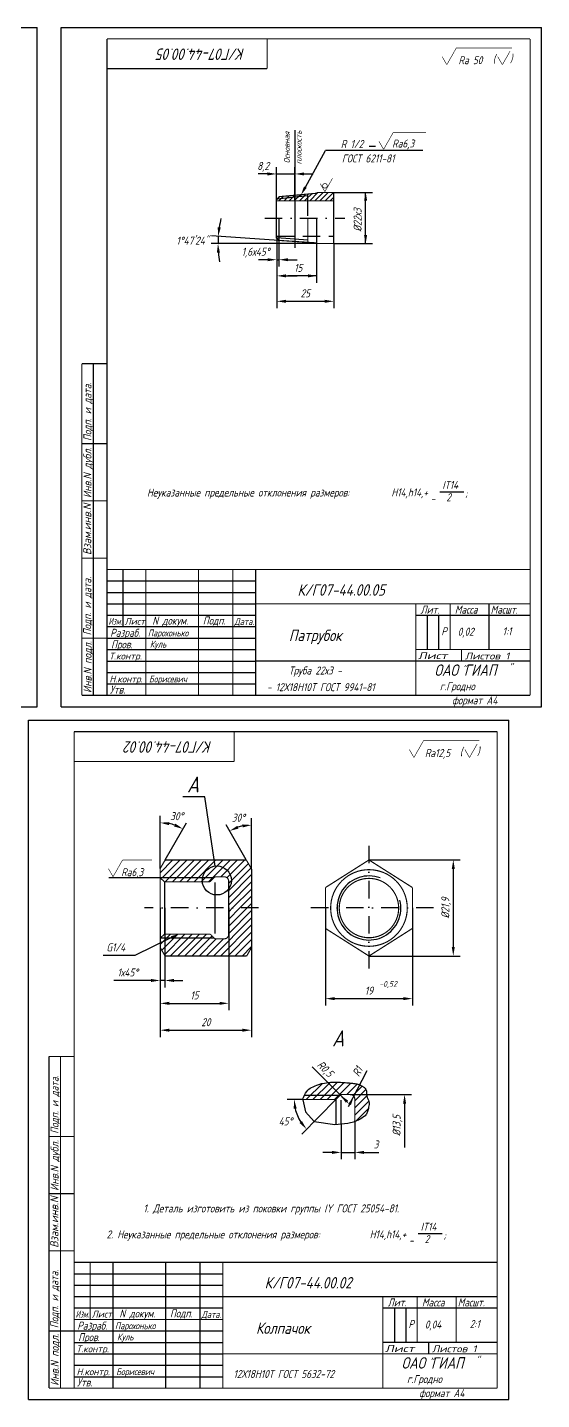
# Model space of a CAD drawing. Extents: x 57 to 1327, y 285 to 885.
# Drawn here: x 1103 to 1327, y 285 to 885 of the extents above; entities that cross this region are included whole.
import ezdxf
from ezdxf.enums import TextEntityAlignment as Align

# ---------------------------------------------------------------- set-up
doc = ezdxf.new("R2010")
doc.units = 0
doc.header["$LTSCALE"] = 0.6
doc.header["$MEASUREMENT"] = 0
doc.linetypes.add('DASHDOT', pattern=[25.4, 12.7, -6.35, 0, -6.35])
doc.linetypes.add('DASHED', pattern=[19.05, 12.7, -6.35])
doc.layers.get('0').update_dxf_attribs({"linetype": 'CONTINUOUS'})
doc.layers.get('DEFPOINTS').update_dxf_attribs({"linetype": 'CONTINUOUS'})
doc.styles.add('ROMANC', font='romanc', dxfattribs={"width": 0.8, "oblique": 15, "height": 3.5})
doc.dimstyles.get("Standard").update_dxf_attribs({"dimtxt": 0.18, "dimasz": 0.18, "dimexe": 0.18, "dimexo": 0.0625, "dimgap": 0.09, "dimtad": 0, "dimtih": 1, "dimtoh": 1, "dimdec": 4, "dimzin": 0, "dimdsep": 46, "dimtxsty": 'Standard', "dimcen": 0.09, "dimadec": 0, "dimazin": 0, "dimtfac": 1, "dimtdec": 4, "dimtofl": 0, "dimtmove": 0, "dimatfit": 3, "dimfxl": 0, "dimtolj": 1, "dimtzin": 0, "dimarcsym": 0})

# ---------------------------------------------------------------- blocks, each defined once
blk = doc.blocks.new('*D14')
at = {"color": 0, "linetype": 'ByBlock'}
for p, q in [((1160.68, 486.84), (1160.68, 465.31)), ((1162.68, 488.59), (1162.68, 465.31)), ((1152.68, 468.31), (1140.46, 468.31)), ((1156.68, 468.31), (1152.68, 468.31)), ((1162.68, 468.31), (1160.68, 468.31)), ((1166.68, 468.31), (1170.68, 468.31))]:
    blk.add_line(p, q, dxfattribs=at)
for points in [[(1156.68, 468.98), (1156.68, 467.65), (1160.68, 468.31)], [(1166.68, 468.98), (1166.68, 467.65), (1162.68, 468.31)]]:
    blk.add_solid(points, dxfattribs=at)
at = {"layer": 'DEFPOINTS', "color": 0, "linetype": 'ByBlock'}
for p in [(1160.68, 486.84), (1162.68, 488.59), (1160.68, 468.31)]:
    blk.add_point(p, dxfattribs=at)
at = {"color": 0, "linetype": 'ByBlock', "style": 'ROMANC', "oblique": 15, "width": 0.8}
blk.add_text('1х45%%D', height=3.5, dxfattribs=at).set_placement((1146.52, 471.81), align=Align.MIDDLE_CENTER)
blk = doc.blocks.new('*D15')
at = {"color": 0, "linetype": 'ByBlock'}
for p, q in [((1160.68, 517.2), (1160.68, 540.27)), ((1162.87, 521), (1172.22, 537.18))]:
    blk.add_line(p, q, dxfattribs=at)
blk.add_arc((1160.68, 517.2), 20.07, 71.4379, 78.5621, dxfattribs=at)
for points in [[(1164.59, 536.21), (1164.73, 537.54), (1160.68, 537.27)], [(1167.34, 536.84), (1166.79, 535.62), (1170.72, 534.58)]]:
    blk.add_solid(points, dxfattribs=at)
at = {"layer": 'DEFPOINTS', "color": 0, "linetype": 'ByBlock'}
for p in [(1165.63, 536.65), (1160.68, 517.2), (1160.68, 517.2), (1162.87, 521), (1160.68, 482.77)]:
    blk.add_point(p, dxfattribs=at)
at = {"color": 0, "linetype": 'ByBlock', "style": 'ROMANC', "oblique": 15, "width": 0.8}
blk.add_text('30%%D', height=3.5, dxfattribs=at).set_placement((1167.96, 540.14), align=Align.MIDDLE_CENTER)
blk = doc.blocks.new('*D16')
at = {"color": 0, "linetype": 'ByBlock'}
for p, q in [((1239.79, 405.64), (1239.79, 390.13)), ((1245.82, 406.69), (1245.82, 390.13)), ((1235.79, 393.13), (1231.79, 393.13)), ((1239.79, 393.13), (1245.82, 393.13)), ((1249.82, 393.13), (1253.82, 393.13)), ((1253.82, 393.13), (1256.28, 393.13))]:
    blk.add_line(p, q, dxfattribs=at)
for points in [[(1235.79, 393.8), (1235.79, 392.47), (1239.79, 393.13)], [(1249.82, 393.8), (1249.82, 392.47), (1245.82, 393.13)]]:
    blk.add_solid(points, dxfattribs=at)
at = {"layer": 'DEFPOINTS', "color": 0, "linetype": 'ByBlock'}
for p in [(1239.79, 405.64), (1245.82, 406.69), (1245.82, 393.13)]:
    blk.add_point(p, dxfattribs=at)
at = {"color": 0, "linetype": 'ByBlock', "style": 'ROMANC', "oblique": 15, "width": 0.8}
blk.add_text('3', height=3.5, dxfattribs=at).set_placement((1255.1, 396.63), align=Align.MIDDLE_CENTER)
blk = doc.blocks.new('*D17')
at = {"color": 0, "linetype": 'ByBlock'}
for p, q in [((1222.98, 416.26), (1216.3, 416.26)), ((1237.57, 416.26), (1222.59, 401.17))]:
    blk.add_line(p, q, dxfattribs=at)
blk.add_arc((1237.57, 416.26), 18.27, 192.57037, 212.63638, dxfattribs=at)
for points in [[(1219.08, 412.21), (1220.4, 412.36), (1219.3, 416.26)], [(1222.71, 406.83), (1221.67, 405.99), (1224.7, 403.3)]]:
    blk.add_solid(points, dxfattribs=at)
at = {"layer": 'DEFPOINTS', "color": 0, "linetype": 'ByBlock'}
for p in [(1222.98, 416.26), (1237.57, 416.26), (1237.57, 416.26), (1239.49, 418.19), (1219.88, 411.72)]:
    blk.add_point(p, dxfattribs=at)
at = {"color": 0, "linetype": 'ByBlock', "style": 'ROMANC', "oblique": 15, "width": 0.8}
blk.add_text('45%%D', height=3.5, dxfattribs=at).set_placement((1215.51, 406.72), align=Align.MIDDLE_CENTER)
blk = doc.blocks.new('*D18')
at = {"color": 0, "linetype": 'ByBlock'}
for p, q in [((1160.68, 500), (1160.68, 443.57)), ((1200.68, 500), (1200.68, 443.57)), ((1164.68, 446.57), (1196.68, 446.57))]:
    blk.add_line(p, q, dxfattribs=at)
for points in [[(1164.68, 447.24), (1164.68, 445.9), (1160.68, 446.57)], [(1196.68, 447.24), (1196.68, 445.9), (1200.68, 446.57)]]:
    blk.add_solid(points, dxfattribs=at)
at = {"layer": 'DEFPOINTS', "color": 0, "linetype": 'ByBlock'}
for p in [(1160.68, 500), (1200.68, 500), (1200.68, 446.57)]:
    blk.add_point(p, dxfattribs=at)
at = {"color": 0, "linetype": 'ByBlock', "style": 'ROMANC', "oblique": 15, "width": 0.8}
blk.add_text('20', height=3.5, dxfattribs=at).set_placement((1180.68, 450.07), align=Align.MIDDLE_CENTER)
blk = doc.blocks.new('*D19')
at = {"color": 0, "linetype": 'ByBlock'}
for p, q in [((1190.67, 500), (1190.67, 455.31)), ((1160.68, 482.77), (1160.68, 455.31)), ((1164.68, 458.31), (1186.67, 458.31))]:
    blk.add_line(p, q, dxfattribs=at)
for points in [[(1164.68, 458.98), (1164.68, 457.65), (1160.68, 458.31)], [(1186.67, 458.98), (1186.67, 457.65), (1190.67, 458.31)]]:
    blk.add_solid(points, dxfattribs=at)
at = {"layer": 'DEFPOINTS', "color": 0, "linetype": 'ByBlock'}
for p in [(1190.67, 500), (1160.68, 482.77), (1190.67, 458.31)]:
    blk.add_point(p, dxfattribs=at)
at = {"color": 0, "linetype": 'ByBlock', "style": 'ROMANC', "oblique": 15, "width": 0.8}
blk.add_text('15', height=3.5, dxfattribs=at).set_placement((1175.68, 461.81), align=Align.MIDDLE_CENTER)
blk = doc.blocks.new('*D20')
at = {"color": 0, "linetype": 'ByBlock'}
for p, q in [((1211.71, 792.94), (1211.71, 762.25)), ((1236.61, 790.52), (1236.61, 762.25)), ((1215.71, 765.25), (1232.61, 765.25))]:
    blk.add_line(p, q, dxfattribs=at)
for points in [[(1215.71, 765.92), (1215.71, 764.58), (1211.71, 765.25)], [(1232.61, 765.92), (1232.61, 764.58), (1236.61, 765.25)]]:
    blk.add_solid(points, dxfattribs=at)
at = {"layer": 'DEFPOINTS', "color": 0, "linetype": 'ByBlock'}
for p in [(1211.71, 792.94), (1236.61, 790.52), (1236.61, 765.25)]:
    blk.add_point(p, dxfattribs=at)
at = {"color": 0, "linetype": 'ByBlock', "style": 'ROMANC', "oblique": 15, "width": 0.8}
blk.add_text('25', height=3.5, dxfattribs=at).set_placement((1224.16, 768.75), align=Align.MIDDLE_CENTER)
blk = doc.blocks.new('*D21')
at = {"color": 0, "linetype": 'ByBlock'}
for p, q in [((1212.63, 791.87), (1183.09, 793.81)), ((1229.11, 790.49), (1182.99, 790.49))]:
    blk.add_line(p, q, dxfattribs=at)
for start, end in [(166.63289, 171.43961), (176.24634, 180), (184.80673, 189.61345)]:
    blk.add_arc((1233.68, 790.49), 47.69, start, end, dxfattribs=at)
for points in [[(1187.18, 797.52), (1185.85, 797.66), (1186.09, 793.61)], [(1185.49, 786.47), (1186.82, 786.52), (1185.99, 790.49)]]:
    blk.add_solid(points, dxfattribs=at)
at = {"layer": 'DEFPOINTS', "color": 0, "linetype": 'ByBlock'}
for p in [(1212.63, 791.87), (1186, 791.76), (1229.11, 790.79), (1229.11, 790.49), (1236.61, 790.49)]:
    blk.add_point(p, dxfattribs=at)
at = {"color": 0, "linetype": 'ByBlock', "style": 'ROMANC', "oblique": 15, "width": 0.8}
blk.add_text('1%%d47\'24"', height=3.5, dxfattribs=at).set_placement((1174.84, 791.76), align=Align.MIDDLE_CENTER)

msp = doc.modelspace()

# ---------------------------------------------------------------- linework, layer by layer
for p, q in [((896.97803, 884.98342), (1106.97803, 884.98342)), ((1106.97803, 587.98342), (1106.97803, 884.98342)), ((1117.46803, 884.98342), (1327.46803, 884.98342)), ((1117.46803, 587.98342), (1117.46803, 884.98342)), ((1327.46803, 587.98342), (1327.46803, 884.98342)), ((1219.592, 840.036), (1219.592, 788.646)), ((1224.18401, 815.16464), (1233.02151, 831.129)), ((1275.587, 831.129), (1233.02151, 831.129)), ((1252.133, 833.124), (1254.849, 833.124)), ((1212.67525, 810.99177), (1211.607, 809.65646)), ((1225.23115, 811.38072), (1211.7918, 809.88745)), ((1223.22146, 811.15742), (1211.7918, 809.88745)), ((1212.67525, 810.99177), (1211.7918, 809.88745)), ((1212.701, 810.99463), (1212.67525, 810.99177)), ((1225.23115, 802.679), (1225.23115, 812.1366)), ((1236.607, 790.49), (1236.607, 812.79)), ((1211.607, 793.05232), (1211.607, 809.65646)), ((1212.63299, 791.87082), (1211.607, 793.05232)), ((1225.23115, 791.98581), (1211.70574, 792.93862)), ((1229.107, 790.49), (1229.107, 773.375)), ((1283.03624, 682.01541), (1293.52751, 682.01541)), ((1277.46803, 627.98342), (1277.46803, 612.98342)), ((1282.46803, 627.98342), (1282.46803, 612.98342)), ((896.97803, 587.98342), (1106.97803, 587.98342)), ((1117.46803, 587.98342), (1327.46803, 587.98342)), ((1103.09203, 285.08242), (1103.09203, 582.08242)), ((1103.09203, 582.08242), (1313.09203, 582.08242)), ((1313.09203, 285.08242), (1313.09203, 582.08242)), ((1180.175, 548.608), (1170.633, 548.608)), ((1184.695, 518.243), (1180.175, 548.608)), ((1160.68, 513.157), (1138.282, 513.157)), ((1184.1885, 513.157), (1160.68, 513.157)), ((1162.68, 500), (1162.68, 488.585)), ((1165.6446, 487.03287), (1149.577, 479.176)), ((1184.33147, 486.843), (1160.68, 486.843)), ((1149.577, 479.176), (1135.773, 479.176)), ((1239.3025, 418.003), (1223.69841, 418.003)), ((1273.55224, 357.65541), (1284.04351, 357.65541)), ((1263.09203, 325.08242), (1263.09203, 310.08242)), ((1268.09203, 325.08242), (1268.09203, 310.08242)), ((1103.09203, 285.08242), (1313.09203, 285.08242))]:
    msp.add_line(p, q)
at = {"color": 0, "linetype": 'ByBlock'}
for p, q in [((1211.607, 809.65646), (1211.607, 823.931)), ((1219.592, 809.42745), (1219.592, 823.931)), ((1207.607, 820.931), (1203.607, 820.931)), ((1211.607, 820.931), (1219.592, 820.931)), ((1223.592, 820.931), (1227.592, 820.931)), ((1236.607, 812.79), (1253.526, 812.79)), ((1250.526, 790.49), (1250.526, 812.79)), ((1211.70574, 792.93862), (1211.70574, 780.428)), ((1211.70574, 792.93862), (1211.70574, 773.37)), ((1212.63299, 791.87082), (1212.63299, 780.428)), ((1236.607, 790.49), (1253.526, 790.49)), ((1207.70574, 783.428), (1203.70574, 783.428)), ((1211.70574, 783.428), (1212.63299, 783.428)), ((1216.63299, 783.428), (1220.63299, 783.428)), ((1215.70574, 776.37), (1220.553, 776.37)), ((1229.107, 776.37), (1216.553, 776.37)), ((1198.3706, 521), (1189.54119, 536.29299)), ((1200.68, 517), (1200.68, 539.27762)), ((1251.996, 521), (1291.875, 521)), ((1288.875, 517), (1288.875, 483)), ((1232.996, 500), (1232.996, 457.364)), ((1270.996, 500), (1270.996, 457.364)), ((1251.996, 479), (1291.875, 479)), ((1236.996, 460.364), (1266.996, 460.364)), ((1233.81545, 423.83096), (1227.11786, 430.48038)), ((1249.02906, 424.75755), (1251.15577, 428.87901)), ((1242.70909, 415.00126), (1233.81545, 423.83096)), ((1243.07362, 413.2162), (1249.02906, 424.75755)), ((1242.33129, 415.37635), (1240.20233, 417.49)), ((1243.52635, 414.09358), (1244.44347, 415.87091)), ((1243.786, 418.49), (1270.566, 418.49)), ((1267.566, 414.49), (1267.566, 395.346))]:
    msp.add_line(p, q, dxfattribs=at)
at = {"color": 0}
for p, q in [((1212.62036, 809.191), (1213.50744, 810.07808)), ((1213.50744, 810.07808), (1214.59629, 811.16693)), ((1214.86543, 809.191), (1216.03314, 810.35871)), ((1216.03314, 810.35871), (1217.06659, 811.39217)), ((1217.11049, 809.191), (1218.55884, 810.63935)), ((1218.55884, 810.63935), (1219.5369, 811.61741)), ((1219.35555, 809.191), (1221.08453, 810.91998)), ((1221.08453, 810.91998), (1222.0072, 811.84265)), ((1221.60062, 809.191), (1223.61023, 811.20061)), ((1223.61023, 811.20061), (1224.1417, 811.73208)), ((1223.84568, 809.191), (1224.553, 809.89832)), ((1224.553, 809.89832), (1226.94781, 812.29313)), ((1226.09075, 809.191), (1229.68975, 812.79)), ((1228.33581, 809.191), (1231.93481, 812.79)), ((1230.58087, 809.191), (1234.17987, 812.79)), ((1232.82594, 809.191), (1236.42494, 812.79)), ((1235.071, 809.191), (1236.607, 810.727)), ((1211.88128, 792.73647), (1212.05857, 792.91376)), ((1236.57558, 790.49), (1236.607, 790.52142)), ((1160.68, 515.43413), (1166.24587, 521)), ((1161.54596, 513.157), (1169.38896, 521)), ((1162.55858, 520.4558), (1163.10278, 521)), ((1162.94705, 511.415), (1172.53205, 521)), ((1166.09014, 511.415), (1175.67514, 521)), ((1169.23323, 511.415), (1178.81823, 521)), ((1172.37632, 511.415), (1181.96132, 521)), ((1175.51941, 511.415), (1185.10441, 521)), ((1178.6625, 511.415), (1188.2475, 521)), ((1181.80559, 511.415), (1191.39059, 521)), ((1187.17768, 513.644), (1194.53368, 521)), ((1189.89965, 513.22288), (1197.67677, 521)), ((1190.672, 510.85214), (1199.26709, 519.44723)), ((1190.672, 507.70905), (1200.32147, 517.35853)), ((1190.672, 504.56596), (1200.68, 514.57396)), ((1190.672, 501.42287), (1200.68, 511.43087)), ((1192.39222, 500), (1200.68, 508.28778)), ((1195.53531, 500), (1200.68, 505.14469)), ((1190.672, 495.13669), (1195.53531, 500)), ((1190.672, 491.99361), (1198.67839, 500)), ((1190.672, 498.27978), (1192.39222, 500)), ((1190.672, 488.85052), (1200.68, 498.85852)), ((1198.67839, 500), (1200.68, 502.00161)), ((1183.96457, 479), (1200.68, 495.71543)), ((1187.10766, 479), (1200.68, 492.57234)), ((1160.68, 484.00323), (1165.26177, 488.585)), ((1161.37832, 481.55847), (1168.40486, 488.585)), ((1162.52877, 479.56583), (1171.54795, 488.585)), ((1165.10604, 479), (1174.69104, 488.585)), ((1168.24913, 479), (1177.83413, 488.585)), ((1171.39222, 479), (1180.97722, 488.585)), ((1174.58522, 479), (1183.38327, 487.79806)), ((1177.67839, 479), (1185.17839, 486.5)), ((1180.82148, 479), (1188.32148, 486.5)), ((1190.25075, 479), (1200.68, 489.42925)), ((1193.39384, 479), (1200.68, 486.28616)), ((1196.53693, 479), (1200.68, 483.14307)), ((1224.74832, 416.443), (1231.61156, 423.30624)), ((1227.49032, 416.261), (1234.99714, 423.76783)), ((1230.63341, 416.261), (1238.20406, 423.83165)), ((1233.7765, 416.261), (1241.19317, 423.67767)), ((1236.91959, 416.261), (1244.08551, 423.42692)), ((1242.29168, 418.49), (1246.83597, 423.03429)), ((1245.01365, 418.06888), (1249.07448, 422.12971)), ((1245.786, 415.69814), (1250.67732, 420.58946)), ((1245.786, 412.55505), (1251.04136, 417.81041)), ((1245.786, 409.41196), (1251.948, 415.57397)), ((1246.39349, 406.87637), (1251.69993, 412.1828))]:
    msp.add_line(p, q, dxfattribs=at)
at = {"linetype": 'DASHDOT'}
for p, q in [((1206.486, 801.64), (1241.404, 801.64)), ((1251.996, 527.165), (1251.996, 469.744)), ((1203.71, 500), (1153.828, 500)), ((1280.258, 500), (1224.211, 500))]:
    msp.add_line(p, q, dxfattribs=at)
at = {"linetype": 'DASHED'}
msp.add_line((1211.607, 793.69), (1236.607, 793.69), dxfattribs=at)
at = {"linetype": 'Continuous'}
for p, q in [((1137.46803, 642.98342), (1202.46803, 642.98342)), ((1137.46803, 637.98342), (1202.46803, 637.98342)), ((1137.46803, 632.98342), (1202.46803, 632.98342)), ((1137.46803, 617.98342), (1202.46803, 617.98342)), ((1137.46803, 612.98342), (1202.46803, 612.98342)), ((1137.46803, 607.98342), (1202.46803, 607.98342)), ((1137.46803, 602.98342), (1202.46803, 602.98342)), ((1137.46803, 597.98342), (1202.46803, 597.98342)), ((1123.09203, 340.08242), (1188.09203, 340.08242)), ((1123.09203, 335.08242), (1188.09203, 335.08242)), ((1123.09203, 330.08242), (1188.09203, 330.08242)), ((1123.09203, 315.08242), (1188.09203, 315.08242)), ((1123.09203, 310.08242), (1188.09203, 310.08242)), ((1123.09203, 305.08242), (1188.09203, 305.08242)), ((1123.09203, 300.08242), (1188.09203, 300.08242)), ((1123.09203, 295.08242), (1188.09203, 295.08242))]:
    msp.add_line(p, q, dxfattribs=at)
for points, const_width in [([(1137.46803, 879.98342), (1322.46803, 879.98342)], 0.5), ([(1137.46803, 592.98342), (1137.46803, 879.98342)], 0.5), ([(1207.44898, 866.98342), (1207.44898, 879.98342)], 0.5), ([(1286.04073, 868.69543), (1290.20628, 876.035)], 0.25), ([(1290.20628, 876.035), (1314.567, 876.035)], 0.3), ([(1322.46803, 592.98342), (1322.46803, 879.98342)], 0.5), ([(1284.0071, 872.19543), (1286.04073, 868.69543)], 0.25), ([(1308.3041, 872.19543), (1310.33773, 868.69543)], 0.25), ([(1310.33773, 868.69543), (1313.67695, 874.57903)], 0.25), ([(1137.44898, 866.98342), (1207.44898, 866.98342)], 0.5), ([(1256.3711, 835.17543), (1258.40473, 831.67543)], 0.25), ([(1258.40473, 831.67543), (1262.57028, 839.015)], 0.25), ([(1262.57028, 839.015), (1276.98627, 839.015)], 0.3), ([(1230.6991, 816.67243), (1232.73273, 813.17243)], 0.25), ([(1232.73273, 813.17243), (1236.07195, 819.05603)], 0.25), ([(1212.67525, 810.99177), (1211.607, 809.65646)], 0.5), ([(1211.607, 793.05232), (1211.607, 809.65646)], 0.5), ([(1212.67525, 810.99177), (1229.107, 812.49)], 0.5), ([(1229.107, 812.79), (1236.607, 812.79)], 0.5), ([(1229.107, 812.49), (1229.107, 812.79)], 0.5), ([(1236.607, 790.49), (1236.607, 812.79)], 0.5), ([(1211.607, 809.191), (1236.607, 809.191)], 0.5), ([(1212.63299, 791.87082), (1212.63299, 801.64)], 0.5), ([(1225.23115, 791.04429), (1225.23115, 801.633)], 0.5), ([(1229.107, 790.49), (1229.107, 801.64)], 0.5), ([(1212.63299, 791.87082), (1211.607, 793.05232)], 0.5), ([(1212.63299, 791.87082), (1229.107, 790.79)], 0.5), ([(1229.107, 790.49), (1229.107, 790.79)], 0.5), ([(1229.107, 790.49), (1236.607, 790.49)], 0.5), ([(1126.46803, 592.98342), (1126.46803, 737.98342)], 0.5), ([(1126.46803, 737.98342), (1137.46803, 737.98342)], 0.5), ([(1131.46803, 592.98342), (1131.46803, 737.98342)], 0.5), ([(1126.46803, 702.98342), (1137.46803, 702.98342)], 0.5), ([(1126.46803, 677.98342), (1137.46803, 677.98342)], 0.5), ([(1126.46803, 652.98342), (1137.46803, 652.98342)], 0.5), ([(1137.46803, 647.98342), (1137.46803, 592.98342)], 0.5), ([(1144.46803, 647.98342), (1144.46803, 622.98342)], 0.5), ([(1154.46803, 647.98342), (1154.46803, 592.98342)], 0.5), ([(1177.46803, 647.98342), (1177.46803, 592.98342)], 0.5), ([(1192.46803, 647.98342), (1192.46803, 592.98342)], 0.5), ([(1202.46803, 647.98342), (1202.46803, 592.98342)], 0.5), ([(1272.46803, 632.98342), (1272.46803, 592.98342)], 0.5), ([(1287.46803, 632.98342), (1287.46803, 612.98342)], 0.5), ([(1304.46803, 632.98342), (1304.46803, 612.98342)], 0.5), ([(1126.46803, 617.98342), (1137.46803, 617.98342)], 0.5), ([(1292.46803, 612.98342), (1292.46803, 607.98342)], 0.5), ([(1202.46803, 607.98342), (1322.46803, 607.98342)], 0.5), ([(1126.46803, 592.98342), (1322.46803, 592.98342)], 0.5), ([(1137.46803, 592.98342), (1322.46803, 592.98342)], 0.5), ([(1123.09203, 290.08242), (1123.09203, 577.08242)], 0.5), ([(1123.09203, 577.08242), (1308.09203, 577.08242)], 0.5), ([(1193.07298, 564.08242), (1193.07298, 577.08242)], 0.5), ([(1308.09203, 290.08242), (1308.09203, 577.08242)], 0.5), ([(1271.66473, 565.79443), (1275.83028, 573.134)], 0.25), ([(1275.83028, 573.134), (1300.191, 573.134)], 0.3), ([(1295.96173, 565.79443), (1299.30095, 571.67803)], 0.25), ([(1123.07298, 564.08242), (1193.07298, 564.08242)], 0.5), ([(1269.6311, 569.29443), (1271.66473, 565.79443)], 0.25), ([(1293.9281, 569.29443), (1295.96173, 565.79443)], 0.25), ([(1138.0771, 517.17543), (1140.11073, 513.67543)], 0.25), ([(1140.11073, 513.67543), (1144.27628, 521.015)], 0.25), ([(1144.27628, 521.015), (1157.17904, 521.015)], 0.3), ([(1160.68, 517.202), (1162.87278, 521)], 0.5), ([(1160.68, 517.202), (1160.68, 482.768)], 0.5), ([(1198.3706, 521), (1162.87278, 521)], 0.5), ([(1200.68, 517), (1198.3706, 521)], 0.5), ([(1200.68, 517), (1200.68, 482.75682)], 0.5), ([(1232.996, 508.94427), (1251.996, 521)], 0.5), ([(1251.996, 521), (1270.996, 508.94427)], 0.5), ([(1162.68, 511.415), (1160.68, 513.157)], 0.5), ([(1162.68, 488.585), (1162.68, 511.415)], 0.5), ([(1182.45903, 511.415), (1162.68, 511.415)], 0.5), ([(1184.37868, 513.34855), (1182.45903, 511.415)], 0.5), ([(1184.672, 500), (1184.672, 511.239)], 0.5), ([(1190.672, 488.5), (1190.672, 511.644)], 0.5), ([(1232.996, 508.94427), (1232.996, 491.05573)], 0.5), ([(1270.996, 508.94427), (1270.996, 491.05573)], 0.5), ([(1184.672, 499.964), (1184.672, 488.725)], 0.5), ([(1162.68, 488.585), (1160.68, 486.843)], 0.5), ([(1182.60199, 488.585), (1162.68, 488.585)], 0.5), ([(1184.37868, 486.79545), (1182.601, 488.586)], 0.5), ([(1232.996, 491.05573), (1251.996, 479)], 0.5), ([(1251.996, 479), (1270.996, 491.05573)], 0.5), ([(1160.68, 482.768), (1162.85546, 479)], 0.5), ([(1200.68, 482.75682), (1198.511, 479)], 0.5), ([(1198.511, 479), (1162.85546, 479)], 0.5), ([(1112.09203, 290.08242), (1112.09203, 435.08242)], 0.5), ([(1112.09203, 435.08242), (1123.09203, 435.08242)], 0.5), ([(1117.09203, 290.08242), (1117.09203, 435.08242)], 0.5), ([(1237.57303, 416.261), (1222.98385, 416.261)], 0.5), ([(1239.49268, 418.19455), (1237.57303, 416.261)], 0.5), ([(1237.57303, 416.261), (1237.57303, 405.43606)], 0.5), ([(1239.786, 405.64167), (1239.786, 416.085)], 0.5), ([(1245.822, 416.486), (1245.822, 406.69423)], 0.5), ([(1112.09203, 400.08242), (1123.09203, 400.08242)], 0.5), ([(1112.09203, 375.08242), (1123.09203, 375.08242)], 0.5), ([(1112.09203, 350.08242), (1123.09203, 350.08242)], 0.5), ([(1123.09203, 345.08242), (1123.09203, 290.08242)], 0.5), ([(1130.09203, 345.08242), (1130.09203, 320.08242)], 0.5), ([(1140.09203, 345.08242), (1140.09203, 290.08242)], 0.5), ([(1163.09203, 345.08242), (1163.09203, 290.08242)], 0.5), ([(1178.09203, 345.08242), (1178.09203, 290.08242)], 0.5), ([(1188.09203, 345.08242), (1188.09203, 290.08242)], 0.5), ([(1258.09203, 330.08242), (1258.09203, 290.08242)], 0.5), ([(1273.09203, 330.08242), (1273.09203, 310.08242)], 0.5), ([(1290.09203, 330.08242), (1290.09203, 310.08242)], 0.5), ([(1112.09203, 315.08242), (1123.09203, 315.08242)], 0.5), ([(1278.09203, 310.08242), (1278.09203, 305.08242)], 0.5), ([(1188.09203, 305.08242), (1308.09203, 305.08242)], 0.5), ([(1112.09203, 290.08242), (1308.09203, 290.08242)], 0.5), ([(1123.09203, 290.08242), (1308.09203, 290.08242)], 0.5)]:
    msp.add_lwpolyline(points, dxfattribs=dict(const_width=const_width))
for points, const_width in [([(1231.72976, 815.763, -0.969814228), (1233.75224, 815.763, -0.969814228)], 0.3), ([(1231.72976, 815.763, 0.969814228), (1233.75224, 815.763, 0.969814228)], 0.3), ([(1235.23989, 500, -1), (1268.75211, 500, -1)], 0.5), ([(1185.08833, 513.644, 0.199850317), (1184.37868, 513.34855, 0.199850317)], 0.5), ([(1190.672, 511.644, 0.414213562), (1188.672, 513.644, 0.414213562)], 0.5), ([(1238.996, 499.95, -1), (1264.996, 499.95, -1)], 0.5), ([(1235.23989, 500, 1), (1268.75211, 500, 1)], 0.5), ([(1238.996, 500, 1), (1264.996, 500, 1)], 0.5), ([(1184.37868, 486.79545, 0.199850317), (1185.08833, 486.5, 0.199850317)], 0.5), ([(1188.672, 486.5, 0.414213562), (1190.672, 488.5, 0.414213562)], 0.5), ([(1240.20233, 418.49, 0.199850317), (1239.49268, 418.19455, 0.199850317)], 0.5), ([(1245.786, 416.49, 0.414213562), (1243.786, 418.49, 0.414213562)], 0.5)]:
    msp.add_lwpolyline(points, format="xyb", dxfattribs=dict(const_width=const_width))
at = {"color": 0, "linetype": 'ByBlock', "const_width": 0.25}
msp.add_lwpolyline([(1229.107, 790.49), (1231.3865, 790.49)], dxfattribs=at)
at = {"linetype": 'Continuous', "const_width": 0.5}
for points in [[(1137.46803, 647.98342), (1322.46803, 647.98342)], [(1202.46803, 632.98342), (1322.46803, 632.98342)], [(1137.46803, 627.98342), (1202.46803, 627.98342)], [(1272.46803, 627.98342), (1322.46803, 627.98342)], [(1137.46803, 622.98342), (1202.46803, 622.98342)], [(1272.46803, 612.98342), (1322.46803, 612.98342)], [(1188.672, 513.644), (1185.08833, 513.644)], [(1188.672, 486.5), (1185.08833, 486.5)], [(1243.786, 418.49), (1240.20233, 418.49)], [(1123.09203, 345.08242), (1308.09203, 345.08242)], [(1188.09203, 330.08242), (1308.09203, 330.08242)], [(1123.09203, 325.08242), (1188.09203, 325.08242)], [(1258.09203, 325.08242), (1308.09203, 325.08242)], [(1123.09203, 320.08242), (1188.09203, 320.08242)], [(1258.09203, 310.08242), (1308.09203, 310.08242)]]:
    msp.add_lwpolyline(points, dxfattribs=at)
for points in [[(1190.672, 500), (1190.672, 488.5)], [(1223.077, 416.09), (1224.266, 410.939), (1227.967, 406.712), (1237.088, 405.391), (1242.771, 405.919), (1245.811, 406.712)]]:
    msp.add_lwpolyline(points)
msp.add_lwpolyline([(1222.98385, 416.261, -0.080695183), (1224.7989, 419.79673, -0.120858079), (1226.83, 421.49, -0.023468203), (1230.06753, 422.88737, -0.049802331), (1231.676, 423.317, -0.014178826), (1235.22127, 423.7918, -0.030439653), (1236.887, 423.865, -0.008242424), (1239.47863, 423.77833, -0.007371427), (1242.372, 423.591, -0.009021935), (1244.29587, 423.40294, -0.008612482), (1246.303, 423.135, -0.057639457), (1247.93663, 422.69151, -0.054943655), (1249.503, 421.856, -0.075781574), (1250.39441, 421.02379, -0.090545629), (1250.874, 420.12, -0.10658002), (1250.97745, 419.03324, 0.089782497), (1251.057, 417.744, 0.077022711), (1251.57175, 416.50742, -0.092273788), (1251.971, 415.46, -0.070040173), (1252.0247, 414.12791, -0.0394449), (1251.606, 411.806, -0.030954022), (1251.08598, 410.2323, -0.063316064), (1250.691, 409.522, -0.08015383), (1250.06953, 408.91104, -0.026532744), (1247.857, 407.512, -0.03594255), (1246.87868, 407.05269, -0.026396779), (1245.48, 406.598)], format="xyb")
msp.add_circle((1185.488, 512.043), 6.34883)
at = {"color": 0, "linetype": 'ByBlock'}
msp.add_arc((1200.68, 517), 19.27762, 101.90998938, 108.09001062, dxfattribs=at)
msp.add_arc((1251.996, 500), 14, 69.60055834, 14.37118381)
for points in [[(1207.607, 821.59767), (1207.607, 820.26433), (1211.607, 820.931)], [(1223.592, 821.59767), (1223.592, 820.26433), (1219.592, 820.931)], [(1249.85933, 809.22), (1251.19267, 809.22), (1250.526, 813.22)], [(1249.85933, 794.23), (1251.19267, 794.23), (1250.526, 790.23)], [(1207.70574, 784.09467), (1207.70574, 782.76133), (1211.70574, 783.428)], [(1216.63299, 784.09467), (1216.63299, 782.76133), (1212.63299, 783.428)], [(1215.70574, 777.03667), (1215.70574, 775.70333), (1211.70574, 776.37)], [(1225.33, 777.03667), (1225.33, 775.70333), (1229.33, 776.37)], [(1194.96573, 534.71591), (1194.42246, 535.93354), (1191.04119, 533.69491)], [(1196.63242, 536.5257), (1196.77075, 535.19956), (1200.68, 536.27762)], [(1288.20833, 517), (1289.54167, 517), (1288.875, 521)], [(1288.20833, 483), (1289.54167, 483), (1288.875, 479)], [(1236.996, 461.03067), (1236.996, 459.69733), (1232.996, 460.364)], [(1266.996, 461.03067), (1266.996, 459.69733), (1270.996, 460.364)], [(1241.86159, 414.90325), (1242.80099, 415.84945), (1239.49268, 418.19455)], [(1244.1188, 413.78787), (1242.93391, 414.39928), (1245.36059, 417.64823)], [(1266.89933, 414.49), (1268.23267, 414.49), (1267.566, 418.49)]]:
    msp.add_solid(points, dxfattribs=at)
for points in [[(1224.76727, 814.84176), (1223.60075, 815.48752), (1222.24674, 811.66507)], [(1165.35175, 487.63177), (1165.93746, 486.43397), (1169.238, 488.79)]]:
    msp.add_solid(points)
at = {"layer": 'DEFPOINTS', "color": 0, "linetype": 'ByBlock'}
for p in [(1219.592, 820.931), (1211.7918, 809.88745), (1211.7918, 809.88745), (1212.78568, 809.99789), (1236.607, 812.79), (1250.526, 812.79), (1211.607, 809.65646), (1219.592, 809.42745), (1211.70574, 792.93862), (1211.70574, 792.93862), (1211.70574, 792.93862), (1211.70574, 792.93862), (1212.63299, 791.87082), (1212.70326, 792.86835), (1224.553, 793.69), (1224.553, 791.08878), (1229.107, 790.79), (1236.607, 790.49), (1212.63299, 783.428), (1224.553, 776.37), (1191.577, 533.993), (1191.39059, 521), (1198.3706, 521), (1200.68, 517), (1200.68, 517), (1251.996, 521), (1162.68, 511.415), (1181.80559, 511.415), (1182.45903, 511.415), (1171.416, 505.413), (1232.996, 500), (1270.996, 500), (1200.68, 482.75682), (1251.996, 479), (1288.875, 479), (1270.996, 460.364), (1239.49268, 418.19455), (1240.20233, 417.49), (1243.786, 418.49), (1244.44347, 415.87091), (1245.36059, 417.64823)]:
    msp.add_point(p, dxfattribs=at)

# ---------------------------------------------------------------- texts
at = {"style": 'ROMANC', "oblique": 15, "width": 0.8}
for s, height, rotation, p in [('К/Г07-44.00.05', 5, 180, (1197.73099, 875.78523)), ('Подп. и дата.', 3.5, 90, (1130.64636, 704.1704)), ('Подп. и дата.', 3.5, 90, (1130.54826, 619.21022)), ('К/Г07-44.00.02', 5, 180, (1183.35499, 572.88423)), ('Подп. и дата.', 3.5, 90, (1116.27036, 401.2694)), ('Подп. и дата.', 3.5, 90, (1116.17226, 316.30922))]:
    msp.add_text(s, height=height, rotation=rotation, dxfattribs=at).set_placement(p)
at = {"color": 0, "linetype": 'ByBlock', "style": 'ROMANC', "oblique": 15, "width": 0.8}
for s, height, p in [('Ra 50', 3.5, (1296.35659, 870.672)), ('R 1/2', 3.5, (1244.58976, 834.018)), ('Ra6,3', 3.5, (1266.94859, 834.233)), ('ГОСТ 6211-81', 3.5, (1251.64876, 827.715)), ('8,2', 3.5, (1205.73026, 824.431)), ('1,6х45%%D', 3.5, (1202.41702, 786.928)), ('15', 3.5, (1221.06837, 779.87)), ('Ra12,5', 3.5, (1281.98059, 567.771)), ('А', 7, (1175.0556, 553.98501)), ('30%%D', 3.5, (1194.904, 539.479)), ('Ra6,3', 3.5, (1148.48059, 515.652)), ('G1/4', 3.5, (1141.28876, 482.8)), ('-0,52', 2.5, (1260.36359, 466.795)), ('19', 3.5, (1251.996, 463.864)), ('А', 7, (1238.4976, 442.98501)), ('1. Деталь изготовить из поковки группы IY ГОСТ 25054-81.', 3.5, (1209.23336, 368.65169))]:
    msp.add_text(s, height=height, dxfattribs=at).set_placement(p, align=Align.MIDDLE_CENTER)
at = {"style": 'ROMANC', "oblique": 15, "width": 0.8}
for s, height, p in [('(', 3.5, (1306.15259, 869.52321)), (')', 3.5, (1313.64695, 869.65708)), ('IT14', 3.5, (1284.08537, 683.23857)), ('Неуказанные предельные отклонения размеров:', 3.5, (1154.92908, 679.88602)), ('H14,h14,+', 3.5, (1261.81137, 679.93544)), ('-', 3.5, (1278.97931, 677.29599)), ('2', 3.5, (1285.83391, 677.82174)), (';', 3.5, (1294.05207, 679.5691)), ('К/Г07-44.00.05', 5, (1220.73969, 636.54417)), ('Лит.', 3.5, (1274.56755, 628.70188)), ('Масса', 3.5, (1289.53886, 628.70188)), ('Масшт.', 3.5, (1305.19069, 628.70188)), ('N докум.', 3.5, (1157.24899, 623.86112)), ('Подп.', 3.5, (1179.35982, 623.92258)), ('Разраб.', 3.5, (1138.83758, 618.55135)), ('Парохонько', 3, (1155.32176, 618.7394)), ('Патрубок', 5, (1216.97671, 616.69743)), ('Р', 3.5, (1283.63215, 619.24281)), ('0,02', 3.5, (1290.80845, 619.04281)), ('1:1', 3.5, (1310.42099, 619.24281)), ('Пров.', 3.5, (1139.20828, 613.48854)), ('Куль', 3, (1156.21638, 613.84509)), ('ОАО ГИАП', 5, (1280.63294, 601.49429)), ('"', 3.5, (1292.6585, 602.13644)), ('"', 3.5, (1312.95789, 603.01082)), ('Борисевич', 3, (1155.81347, 598.64899)), ('Труба 22х3 -', 3.5, (1216.94871, 602.07743)), ('Утв.', 3.5, (1138.71401, 593.73123)), ('- 12Х18Н10Т ГОСТ 9941-81', 3.5, (1207.36871, 594.78843)), ('г.Гродно', 3.5, (1283.00222, 595.18046)), ('формат А4', 3.5, (1288.33567, 589.04088)), ('(', 3.5, (1291.77659, 566.62221)), (')', 3.5, (1299.27095, 566.75608)), ('IT14', 3.5, (1274.60137, 358.87857)), ('2. Неуказанные предельные отклонения размеров:', 3.5, (1137.23908, 355.52602)), ('H14,h14,+', 3.5, (1252.32737, 355.57544)), ('-', 3.5, (1269.49531, 352.93599)), ('2', 3.5, (1276.34991, 353.46174)), (';', 3.5, (1284.56807, 355.2091)), ('К/Г07-44.00.02', 5, (1206.36369, 333.64317)), ('N докум.', 3.5, (1142.87299, 320.96012)), ('Подп.', 3.5, (1164.98382, 321.02158)), ('Лит.', 3.5, (1260.19155, 325.80088)), ('Масса', 3.5, (1275.16286, 325.80088)), ('Масшт.', 3.5, (1290.81469, 325.80088)), ('Разраб.', 3.5, (1124.46158, 315.65035)), ('Парохонько', 3, (1140.94576, 315.8384)), ('Колпачок', 5, (1202.60071, 313.79643)), ('Р', 3.5, (1269.25615, 316.34181)), ('0,04', 3.5, (1276.43245, 316.14181)), ('2:1', 3.5, (1296.04499, 316.34181)), ('Пров.', 3.5, (1124.83228, 310.58754)), ('Куль', 3, (1141.84038, 310.94409)), ('ОАО ГИАП', 5, (1266.25694, 298.59329)), ('"', 3.5, (1278.2825, 299.23544)), ('"', 3.5, (1298.58189, 300.10982)), ('Утв.', 3.5, (1124.33801, 290.83023)), ('Борисевич', 3, (1141.43747, 295.74799)), ('12Х18Н10Т ГОСТ 5632-72', 3.5, (1192.75163, 294.51415)), ('г.Гродно', 3.5, (1268.62622, 292.27946)), ('формат А4', 3.5, (1273.95967, 286.13988))]:
    msp.add_text(s, height=height, dxfattribs=at).set_placement(p)
at = {"color": 0, "linetype": 'ByBlock', "style": 'ROMANC', "oblique": 15, "width": 0.8}
for s, height, rotation, p in [('Основная', 2.5, 90, (1216.122, 832.51676)), ('плоскость', 2.5, 90, (1221.273, 832.51676)), ('%%C22х3', 3.5, 90, (1247.026, 800.77576)), ('%%C21,9', 3.5, 90, (1285.375, 500)), ('R0,5', 3.5, 315.20674356, (1232.8971, 429.67468)), ('R1', 3.5, 62.70587489, (1247.00502, 428.46767)), ('%%C13,5', 3.5, 90, (1264.066, 404.918))]:
    msp.add_text(s, height=height, rotation=rotation, dxfattribs=at).set_placement(p, align=Align.MIDDLE_CENTER)
at = {"style": 'ROMANC', "oblique": 15}
for s, width, p, p2 in [('Инв.N дубл.', 0.696626, (1130.64636, 679.22248), (1130.64636, 701.39841)), ('Взам.инв.N', 0.776513, (1130.54826, 654.32794), (1130.54826, 676.7174)), ('Инв.N подл.', 0.704992, (1130.72339, 593.99916), (1130.72339, 616.67641)), ('Инв.N дубл.', 0.696626, (1116.27036, 376.32148), (1116.27036, 398.49741)), ('Взам.инв.N', 0.776513, (1116.17226, 351.42694), (1116.17226, 373.8164)), ('Инв.N подл.', 0.704992, (1116.34739, 291.09816), (1116.34739, 313.77541))]:
    msp.add_text(s, height=3.5, rotation=90, dxfattribs=dict(at, width=width)).set_placement(p, p2, align=Align.FIT)
for s, width, p, p2 in [('Изм.', 0.642754, (1138.0663, 623.83162), (1144.03473, 623.83162)), ('Лист', 0.693042, (1145.13301, 623.83708), (1154.04355, 623.83708)), ('Дата.', 0.611915, (1193.12507, 623.68251), (1201.77929, 623.68251)), ('Т.контр.', 0.698235, (1138.38847, 608.64613), (1152.65241, 608.64613)), ('Лист', 1.011317, (1273.34503, 608.78428), (1286.34768, 608.78428)), ('Листов 1', 0.875179, (1293.9148, 608.67778), (1313.41878, 608.67778)), ('Н.контр.', 0.686802, (1138.51698, 598.62958), (1153.03793, 598.62958)), ('Изм.', 0.642754, (1123.6903, 320.93062), (1129.65873, 320.93062)), ('Лист', 0.693042, (1130.75701, 320.93608), (1139.66755, 320.93608)), ('Дата.', 0.611915, (1178.74907, 320.78151), (1187.40329, 320.78151)), ('Т.контр.', 0.698235, (1124.01247, 305.74513), (1138.27641, 305.74513)), ('Лист', 1.011317, (1258.96903, 305.88328), (1271.97168, 305.88328)), ('Листов 1', 0.875179, (1279.5388, 305.77678), (1299.04278, 305.77678)), ('Н.контр.', 0.686802, (1124.14098, 295.72858), (1138.66193, 295.72858))]:
    msp.add_text(s, height=3, dxfattribs=dict(at, width=width)).set_placement(p, p2, align=Align.FIT)

# ---------------------------------------------------------------- dimensions: what is measured, and where the dimension line sits
for base, line1, line2, text, picture, middle in [((1186.003, 791.764), ((1212.63299, 791.87082), (1229.107, 790.79)), ((1229.107, 790.49), (1236.607, 790.49)), '1%%d47\'24"', '*D21', (1174.843, 791.764)), ((1165.628, 536.653), ((1160.68, 517.202), (1160.68, 482.768)), ((1160.68, 517.202), (1162.87278, 521)), '30%%D', '*D15', (1167.957, 540.144)), ((1219.877, 411.723), ((1237.57303, 416.261), (1222.98385, 416.261)), ((1239.49268, 418.19455), (1237.57303, 416.261)), '45%%D', '*D17', (1215.513, 406.716))]:
    dim = msp.add_angular_dim_2l(base=base, line1=line1, line2=line2, text=text, dimstyle='Standard')
    dim.commit()
    dim.dimension.update_dxf_attribs({"geometry": picture, "text_midpoint": middle, "dimtype": 130})
for base, p1, p2, text, picture, middle in [((1236.607, 765.249), (1211.70574, 792.93862), (1236.607, 790.52142), '25', '*D20', (1224.15637, 768.749)), ((1200.68, 446.569), (1160.68, 500), (1200.68, 500), '20', '*D18', (1180.68, 450.069)), ((1190.672, 458.314), (1160.68, 482.768), (1190.672, 500), '15', '*D19', (1175.676, 461.814)), ((1160.68, 468.315), (1162.68, 488.585), (1160.68, 486.843), '1х45%%D', '*D14', (1146.51931, 471.815)), ((1245.822, 393.135), (1239.786, 405.64167), (1245.822, 406.69423), '3', '*D16', (1255.10127, 396.635))]:
    dim = msp.add_linear_dim(base=base, p1=p1, p2=p2, text=text, dimstyle='Standard')
    dim.commit()
    dim.dimension.update_dxf_attribs({"geometry": picture, "text_midpoint": middle})

doc.saveas('drawing.dxf')
